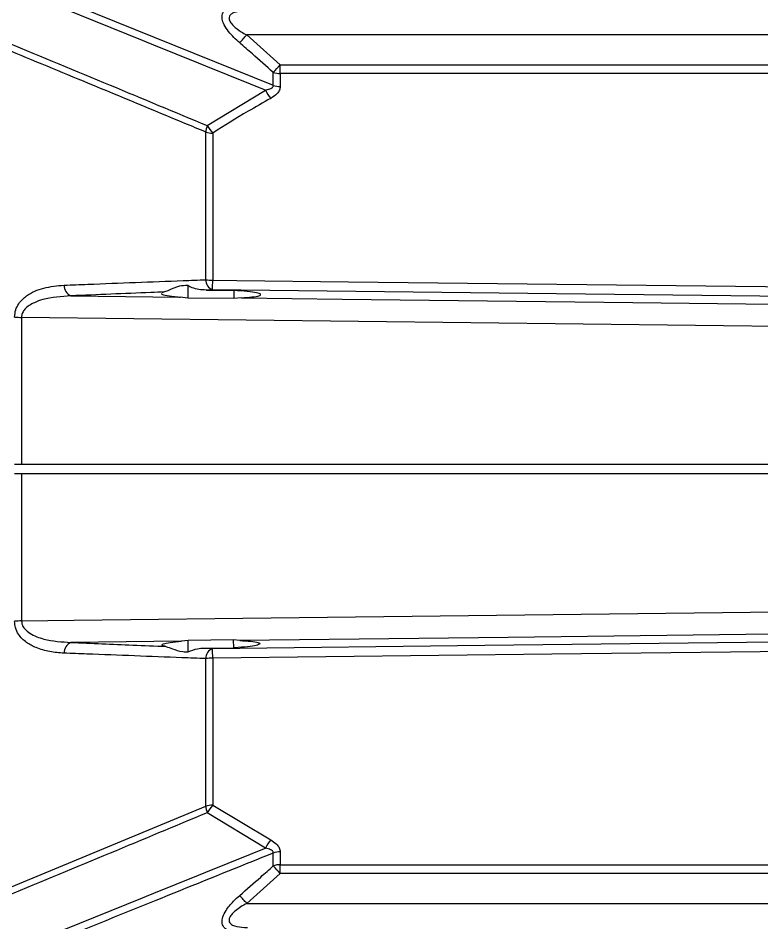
# Model space of a CAD drawing. Extents: x 17.1 to 113.1, y 3.8 to 84.5.
# Drawn here: x 28.306 to 31.609, y 33.842 to 37.859 of the extents above; entities that cross this region are included whole.
import ezdxf

# ---------------------------------------------------------------- set-up
doc = ezdxf.new("R2010")
doc.units = 0
doc.header["$MEASUREMENT"] = 0
doc.layers.add('OBJECT', color=7, linetype='CONTINUOUS')

msp = doc.modelspace()

# ---------------------------------------------------------------- linework, layer by layer
at = {"layer": 'OBJECT'}
for p, q in [((28.3261, 38.011), (29.4391, 37.5609)), ((29.3211, 37.7844), (29.4701, 37.652)), ((33.3798, 37.7844), (29.3211, 37.7844)), ((29.4701, 37.6128), (29.4701, 37.652)), ((29.4701, 37.652), (33.3875, 37.652)), ((29.4391, 37.5609), (29.4391, 37.6182)), ((29.4701, 37.6128), (29.4701, 37.5557)), ((33.3891, 37.6128), (29.4701, 37.6128)), ((29.1459, 37.382), (29.404, 37.5397)), ((29.1391, 36.6978), (29.1391, 37.3535)), ((29.1701, 37.3489), (29.1701, 36.6952)), ((28.9566, 36.6436), (28.944, 36.6399)), ((29.0596, 36.6718), (29.0601, 36.6161)), ((29.1694, 36.6527), (29.1405, 36.6515)), ((29.1405, 36.6515), (29.2643, 36.65)), ((29.2643, 36.65), (29.264, 36.6138)), ((28.5404, 36.626), (29.0257, 36.6204)), ((29.06, 36.616), (29.0257, 36.6204)), ((29.264, 36.6138), (29.06, 36.616)), ((29.2974, 36.6172), (29.264, 36.6138)), ((28.3214, 36.5304), (28.3214, 35.8765)), ((33.0053, 35.8765), (28.3214, 35.8765)), ((28.3214, 35.8365), (28.3214, 35.1826)), ((28.3214, 35.8365), (33.0053, 35.8365)), ((29.0323, 35.0927), (28.5404, 35.087)), ((29.061, 35.0959), (29.0323, 35.0927)), ((29.0606, 35.0458), (29.061, 35.0959)), ((29.263, 35.0981), (29.061, 35.0959)), ((29.2907, 35.0957), (29.263, 35.0981)), ((29.2633, 35.0633), (29.263, 35.0981)), ((29.134, 35.0618), (29.2633, 35.0633)), ((29.134, 35.0618), (29.1694, 35.0603)), ((29.1391, 34.3595), (29.1391, 35.0152)), ((29.1701, 35.0177), (29.1701, 34.3641)), ((28.2511, 33.9916), (29.1391, 34.3595)), ((29.1701, 34.3641), (29.4282, 34.2099)), ((29.404, 34.1733), (29.1459, 34.331)), ((29.4391, 34.0948), (29.4391, 34.1521)), ((29.4701, 34.1573), (29.4701, 34.1002)), ((29.4701, 34.1002), (33.3891, 34.1002)), ((29.4701, 34.061), (29.4701, 34.1002)), ((29.4701, 34.061), (29.3211, 33.9286)), ((33.3875, 34.061), (29.4701, 34.061)), ((29.3211, 33.9286), (33.3798, 33.9286))]:
    msp.add_line(p, q, dxfattribs=at)
at = {"layer": 'OBJECT', "flags": 128}
for points in [[(29.1701, 36.6952), (29.2775, 36.694), (29.7735, 36.6883), (31.7573, 36.6655), (33.2797, 36.648)], [(33.279, 36.6044), (31.9881, 36.6195), (30.6971, 36.6347), (29.1694, 36.6527)], [(29.2974, 36.6172), (29.7445, 36.612), (31.0355, 36.597), (32.5397, 36.5794)], [(33.063, 36.4729), (32.813, 36.476), (31.813, 36.4881), (28.3214, 36.5304)], [(28.3214, 35.1826), (28.5548, 35.1854), (29.5547, 35.1975), (33.063, 35.24)], [(32.5471, 35.1336), (31.7734, 35.1246), (30.4824, 35.1096), (29.2907, 35.0957)], [(29.1694, 35.0603), (30.3782, 35.0745), (31.6692, 35.0897), (33.279, 35.1086)], [(33.2797, 35.065), (33.1557, 35.0635), (32.6598, 35.0578), (30.6759, 35.035), (29.1701, 35.0177)]]:
    msp.add_lwpolyline(points, dxfattribs=at)
at = {"layer": 'OBJECT'}
for centre, radius, start, end in [((26.512, 40.2256), 3.7216, 318.2858, 319.0081), ((26.7105, 40.1534), 3.7246, 317.1048, 317.8101), ((29.4697, 37.7018), 0.089, 249.9496, 270.3121), ((29.5495, 37.6094), 0.1613, 205.6086, 221.2588), ((29.4696, 37.6473), 0.0917, 250.5728, 270.3178), ((29.2714, 37.337), 0.1332, 160.2791, 172.9216), ((29.2954, 37.4658), 0.1713, 209.2752, 223.0286), ((29.1696, 37.452), 0.1032, 252.8556, 270.3262), ((29.1896, 36.699), 0.0505, 181.3383, 246.4286), ((29.1694, 36.8739), 0.1787, 260.2576, 270.243), ((26.0888, 36.7251), 3.0815, 358.6543, 359.4453), ((28.5621, 36.6733), 0.052, 179.7531, 245.304), ((28.3206, 36.7913), 0.261, 263.3546, 270.1758), ((28.3206, 34.9217), 0.2609, 89.8241, 96.6466), ((28.5621, 35.0397), 0.052, 114.6954, 180.2475), ((29.1896, 35.014), 0.0505, 113.5704, 178.6621), ((26.0891, 34.9879), 3.0812, 0.5547, 1.3457), ((29.1694, 34.8389), 0.1788, 89.7597, 99.7386), ((29.1696, 34.2609), 0.1032, 89.6762, 107.1409), ((29.2714, 34.3759), 0.1333, 187.0785, 199.7203), ((29.2954, 34.2472), 0.1713, 136.9712, 150.7256), ((29.5495, 34.1036), 0.1613, 138.7416, 154.391), ((29.4696, 34.0656), 0.0917, 89.6813, 109.427), ((29.4697, 34.0112), 0.089, 89.6863, 110.052), ((26.7124, 31.5614), 3.722, 42.1894, 42.8952), ((26.5147, 31.4898), 3.7181, 40.9911, 41.7141)]:
    msp.add_arc(centre, radius, start, end, dxfattribs=at)
for points, knots in [([(29.404, 37.5397), (29.2279, 37.6106), (28.8663, 37.7563), (28.5047, 37.9026), (28.3192, 37.9776)], [0, 0, 0, 0, 0.486991, 1, 1, 1, 1]), ([(29.2901, 37.7492), (29.2726, 37.7654), (29.2458, 37.7903), (29.2209, 37.828), (29.2107, 37.8557), (29.2115, 37.878), (29.2229, 37.8968), (29.2493, 37.9117), (29.2773, 37.9131), (29.2941, 37.914)], [0, 0, 0, 0, 0.224316, 0.34584, 0.447966, 0.550598, 0.643263, 0.78662, 1, 1, 1, 1]), ([(29.3251, 37.8915), (29.3072, 37.8909), (29.2831, 37.89), (29.2577, 37.8813), (29.2467, 37.8733), (29.2419, 37.863), (29.2429, 37.8525), (29.2492, 37.8395), (29.2662, 37.8201), (29.2921, 37.8011), (29.313, 37.789), (29.3211, 37.7844)], [0, 0, 0, 0, 0.252396, 0.341468, 0.431195, 0.49019, 0.549439, 0.60513, 0.701097, 0.88522, 1, 1, 1, 1]), ([(28.258, 37.7514), (28.4101, 37.6882), (28.7063, 37.5653), (29.0021, 37.442), (29.1459, 37.382)], [0, 0, 0, 0, 0.513611, 1, 1, 1, 1]), ([(29.4391, 37.6182), (29.4083, 37.6457), (29.3589, 37.6897), (29.3089, 37.7329), (29.2901, 37.7492)], [0, 0, 0, 0, 0.624897, 1, 1, 1, 1]), ([(29.1391, 37.3535), (29.1083, 37.3663), (28.935, 37.4382), (28.6391, 37.561), (28.3738, 37.6707), (28.2511, 37.7214)], [0, 0, 0, 0, 0.104199, 0.585852, 1, 1, 1, 1]), ([(29.404, 37.5397), (29.4108, 37.541), (29.421, 37.543), (29.4321, 37.5485), (29.4373, 37.5533), (29.4391, 37.5577), (29.4391, 37.5601), (29.4391, 37.5609)], [0, 0, 0, 0, 0.437727, 0.652228, 0.821699, 0.945104, 1, 1, 1, 1]), ([(29.4701, 37.5557), (29.4694, 37.55), (29.4679, 37.5388), (29.4541, 37.5196), (29.4384, 37.5095), (29.4282, 37.503)], [0, 0, 0, 0, 0.263178, 0.525234, 1, 1, 1, 1]), ([(29.4282, 37.503), (29.3944, 37.484), (29.3072, 37.4351), (29.2222, 37.3816), (29.1701, 37.3489)], [0, 0, 0, 0, 0.387427, 1, 1, 1, 1]), ([(28.5101, 36.6735), (28.5454, 36.6749), (28.7217, 36.6817), (28.9314, 36.6898), (29.1055, 36.6965), (29.1391, 36.6978)], [0, 0, 0, 0, 0.167872, 0.839364, 1, 1, 1, 1]), ([(28.2904, 36.5321), (28.2915, 36.543), (28.2935, 36.5646), (28.3114, 36.5982), (28.3514, 36.6361), (28.421, 36.6653), (28.4797, 36.6707), (28.5101, 36.6735)], [0, 0, 0, 0, 0.101178, 0.201859, 0.374018, 0.675191, 1, 1, 1, 1]), ([(28.9566, 36.6436), (28.9361, 36.6427), (28.7976, 36.6368), (28.6587, 36.631), (28.5404, 36.626)], [0, 0, 0, 0, 0.147984, 1, 1, 1, 1]), ([(29.0596, 36.6718), (29.0467, 36.6714), (29.0133, 36.6704), (28.979, 36.6511), (28.9628, 36.6456), (28.9566, 36.6436)], [0, 0, 0, 0, 0.281228, 0.727864, 1, 1, 1, 1]), ([(29.1405, 36.6515), (29.1192, 36.6529), (29.0906, 36.6549), (29.0658, 36.6684), (29.0596, 36.6718)], [0, 0, 0, 0, 0.74649, 1, 1, 1, 1]), ([(29.2974, 36.6172), (29.3143, 36.6184), (29.3495, 36.6208), (29.3795, 36.6265), (29.3869, 36.633), (29.3683, 36.6396), (29.3272, 36.6457), (29.2852, 36.6486), (29.2643, 36.65)], [0, 0, 0, 0, 0.156109, 0.324409, 0.493191, 0.662433, 0.831758, 1, 1, 1, 1]), ([(28.5404, 36.626), (28.498, 36.6232), (28.4419, 36.6195), (28.3741, 36.5956), (28.3419, 36.5763), (28.3254, 36.5522), (28.3217, 36.5391), (28.3215, 36.532), (28.3214, 36.5304)], [0, 0, 0, 0, 0.49037, 0.647323, 0.850236, 0.921686, 0.982752, 1, 1, 1, 1]), ([(28.9439, 36.6365), (28.9433, 36.6354), (28.9414, 36.6322), (28.9654, 36.6268), (28.999, 36.6226), (29.022, 36.6207), (29.0257, 36.6204)], [0, 0, 0, 0, 0.17976, 0.554414, 0.928994, 1, 1, 1, 1]), ([(28.3214, 35.8765), (28.3144, 35.8765), (28.3035, 35.8765), (28.2939, 35.8765), (28.2904, 35.8765)], [0, 0, 0, 0, 0.643567, 1, 1, 1, 1]), ([(28.2904, 35.8365), (28.2968, 35.8365), (28.3067, 35.8365), (28.3176, 35.8365), (28.3214, 35.8365)], [0, 0, 0, 0, 0.643557, 1, 1, 1, 1]), ([(28.5101, 35.0395), (28.4887, 35.041), (28.446, 35.0442), (28.3895, 35.0605), (28.3418, 35.0855), (28.31, 35.1162), (28.2929, 35.1503), (28.2912, 35.1714), (28.2904, 35.1808)], [0, 0, 0, 0, 0.227374, 0.454239, 0.628217, 0.803358, 0.912624, 1, 1, 1, 1]), ([(28.3214, 35.1826), (28.322, 35.1769), (28.3233, 35.1643), (28.336, 35.1443), (28.3672, 35.1193), (28.4368, 35.0939), (28.5, 35.0897), (28.5404, 35.087)], [0, 0, 0, 0, 0.062411, 0.139207, 0.265334, 0.530912, 1, 1, 1, 1]), ([(28.5404, 35.087), (28.6321, 35.0831), (28.773, 35.0772), (28.9135, 35.0712), (28.9625, 35.0691)], [0, 0, 0, 0, 0.65133, 1, 1, 1, 1]), ([(28.9625, 35.0691), (28.9568, 35.0705), (28.943, 35.0738), (28.9439, 35.0797), (28.9684, 35.0861), (29.0034, 35.0904), (29.0274, 35.0923), (29.0323, 35.0927)], [0, 0, 0, 0, 0.1777193, 0.4301515, 0.6831385, 0.9360701, 1, 1, 1, 1]), ([(29.2907, 35.0957), (29.3077, 35.0946), (29.3429, 35.0922), (29.3741, 35.0868), (29.3831, 35.0805), (29.3669, 35.0739), (29.3275, 35.0679), (29.2874, 35.0647), (29.2646, 35.0633), (29.2633, 35.0633)], [0, 0, 0, 0, 0.15394, 0.320562, 0.487663, 0.655243, 0.822937, 0.990326, 1, 1, 1, 1]), ([(29.1391, 35.0152), (29.104, 35.0165), (28.9284, 35.0233), (28.7187, 35.0314), (28.5439, 35.0382), (28.5101, 35.0395)], [0, 0, 0, 0, 0.167872, 0.839364, 1, 1, 1, 1]), ([(28.9625, 35.0691), (28.9714, 35.0661), (28.9902, 35.0596), (29.0264, 35.0458), (29.0528, 35.0458), (29.0606, 35.0458)], [0, 0, 0, 0, 0.388576, 0.820972, 1, 1, 1, 1]), ([(29.0606, 35.0458), (29.0743, 35.0511), (29.0981, 35.0603), (29.1234, 35.0613), (29.134, 35.0618)], [0, 0, 0, 0, 0.5799621, 1, 1, 1, 1]), ([(29.1459, 34.331), (29.0021, 34.271), (28.7063, 34.1476), (28.4101, 34.0247), (28.258, 33.9616)], [0, 0, 0, 0, 0.486388, 1, 1, 1, 1]), ([(29.4282, 34.2099), (29.4367, 34.2046), (29.452, 34.195), (29.4673, 34.1763), (29.4692, 34.1634), (29.4701, 34.1573)], [0, 0, 0, 0, 0.395773, 0.712486, 1, 1, 1, 1]), ([(28.3192, 33.7354), (28.5047, 33.8104), (28.8663, 33.9567), (29.2279, 34.1024), (29.404, 34.1733)], [0, 0, 0, 0, 0.513008, 1, 1, 1, 1]), ([(29.4391, 34.1521), (29.4082, 34.1396), (29.2342, 34.0693), (28.8632, 33.9196), (28.5231, 33.7818), (28.3261, 33.702)], [0, 0, 0, 0, 0.083466, 0.469044, 1, 1, 1, 1]), ([(29.4391, 34.1521), (29.439, 34.1538), (29.4387, 34.1573), (29.4346, 34.1625), (29.4239, 34.1694), (29.4122, 34.1717), (29.404, 34.1733)], [0, 0, 0, 0, 0.128045, 0.255388, 0.479321, 1, 1, 1, 1]), ([(29.2901, 33.9638), (29.3213, 33.9909), (29.3713, 34.0342), (29.4206, 34.0783), (29.4391, 34.0948)], [0, 0, 0, 0, 0.624895, 1, 1, 1, 1]), ([(29.2941, 33.799), (29.2729, 33.8003), (29.2429, 33.8022), (29.2175, 33.8222), (29.2097, 33.8427), (29.2138, 33.8692), (29.2307, 33.9021), (29.2579, 33.9348), (29.2807, 33.9553), (29.2901, 33.9638)], [0, 0, 0, 0, 0.269459, 0.381209, 0.493907, 0.593567, 0.708386, 0.879635, 1, 1, 1, 1]), ([(29.3211, 33.9286), (29.3036, 33.9182), (29.2802, 33.9043), (29.2561, 33.8819), (29.2459, 33.8682), (29.2418, 33.8557), (29.2433, 33.8453), (29.2514, 33.8352), (29.2732, 33.825), (29.3002, 33.8218), (29.3204, 33.8215), (29.3251, 33.8215)], [0, 0, 0, 0, 0.248555, 0.333334, 0.418737, 0.477067, 0.535601, 0.604491, 0.713168, 0.934337, 1, 1, 1, 1])]:
    msp.add_open_spline(points, degree=3, knots=knots, dxfattribs=at)

doc.saveas('drawing.dxf')
